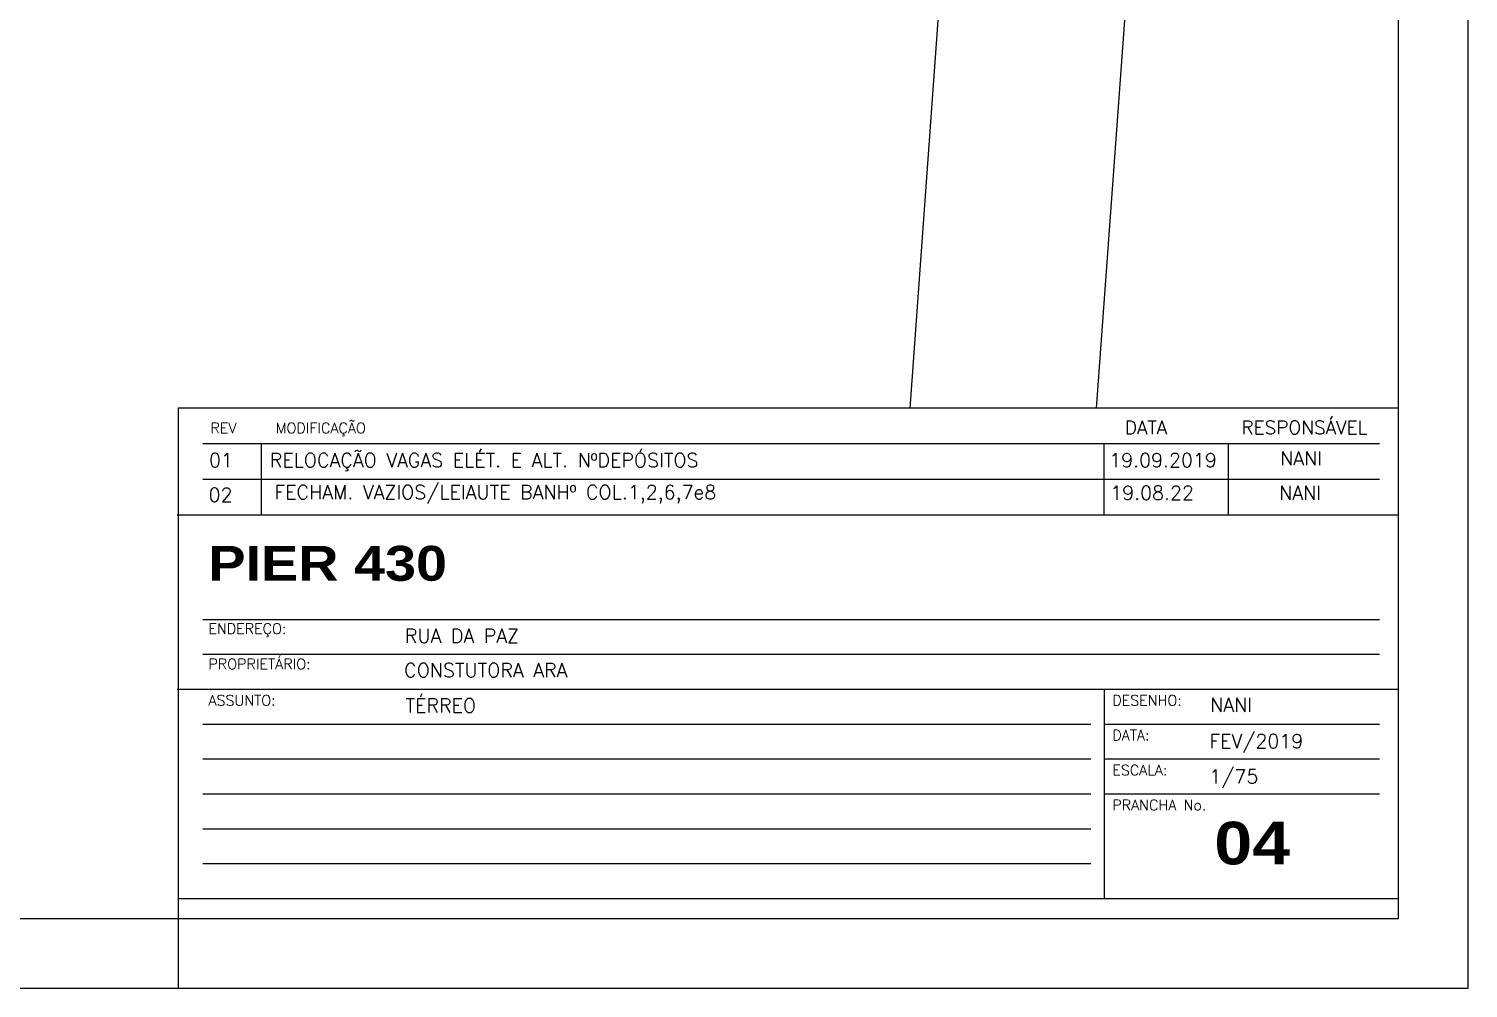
# Model space of a CAD drawing. Header units: millimetres. Extents: x 963.8 to 1035.8, y -131.7 to -87.
# Drawn here: x 1020.28 to 1035.76, y -131.61 to -121.29 of the extents above; entities that cross this region are included whole.
import ezdxf

# ---------------------------------------------------------------- set-up
doc = ezdxf.new("R2010")
doc.units = ezdxf.units.MM
doc.layers.add('CERCADURA', color=5, linetype='Continuous')
doc.layers.add('PISO', color=1, linetype='Continuous')
doc.styles.add('CARIMBO', font='', dxfattribs={"height": 0.3})
doc.styles.add('ROMANS', font='romans.shx')
doc.styles.get('CARIMBO').set_extended_font_data('Arial Black')

msp = doc.modelspace()

# ---------------------------------------------------------------- linework, layer by layer
at = {"layer": 'CERCADURA', "color": 11}
for p, q in [((1035.756, -131.61), (1035.756, -87.06)), ((1035.006, -125.372), (1021.881, -125.372)), ((1028.443, -125.372), (1021.881, -125.372)), ((1021.881, -125.372), (1021.881, -131.61)), ((1022.148, -125.755), (1034.8, -125.755)), ((1022.778, -126.52), (1022.778, -125.755)), ((1031.841, -126.52), (1031.841, -125.755)), ((1033.176, -126.52), (1033.176, -125.755)), ((1022.148, -126.137), (1034.8, -126.137)), ((1022.148, -127.645), (1034.8, -127.645)), ((1022.148, -128.02), (1034.8, -128.02)), ((1031.841, -128.395), (1031.841, -130.645)), ((1022.148, -128.77), (1031.699, -128.77)), ((1031.841, -128.77), (1034.8, -128.77)), ((1022.148, -129.145), (1031.699, -129.145)), ((1031.841, -129.145), (1034.8, -129.145)), ((1022.148, -129.52), (1031.699, -129.52)), ((1031.841, -129.52), (1034.8, -129.52)), ((1022.148, -129.895), (1031.699, -129.895)), ((1022.148, -130.27), (1031.699, -130.27)), ((963.756, -131.61), (1035.756, -131.61))]:
    msp.add_line(p, q, dxfattribs=at)
at = {"layer": 'CERCADURA', "color": 5}
for p, q in [((1035.006, -130.86), (1035.006, -87.81)), ((965.631, -130.86), (1035.006, -130.86))]:
    msp.add_line(p, q, dxfattribs=at)
at = {"layer": 'CERCADURA', "color": 1, "linetype": 'Continuous'}
for p, q in [((1021.872, -126.52), (1034.997, -126.52)), ((1021.872, -128.395), (1034.997, -128.395)), ((1021.881, -130.645), (1035.006, -130.645))]:
    msp.add_line(p, q, dxfattribs=at)
at = {"layer": 'PISO'}
for p, q in [((1031.759, -125.372), (1034.485, -87.81)), ((1029.754, -125.372), (1030.308, -117.743))]:
    msp.add_line(p, q, dxfattribs=at)

# ---------------------------------------------------------------- texts
at = {"layer": 'CERCADURA', "color": 1}
for s, height, style, p in [('REV', 0.1125, 'ROMANS', (1022.229, -125.643)), ('MODIFICAÇÃO', 0.1125, 'ROMANS', (1022.931, -125.643)), ('DATA', 0.1458, 'ROMANS', (1032.062, -125.654)), ('RESPONSÁVEL', 0.14583, 'ROMANS', (1033.316, -125.654)), ('PIER 430', 0.375, 'CARIMBO', (1022.207, -127.229)), ('ENDEREÇO:', 0.1125, 'ROMANS', (1022.207, -127.801)), ('PROPRIETÁRIO:', 0.1125, 'ROMANS', (1022.207, -128.18)), ('ASSUNTO:', 0.1125, 'ROMANS', (1022.207, -128.571)), ('DESENHO:', 0.1125, 'ROMANS', (1031.928, -128.571)), ('DATA:', 0.1125, 'ROMANS', (1031.928, -128.946)), ('ESCALA:', 0.1125, 'ROMANS', (1031.928, -129.321)), ('PRANCHA No.', 0.1125, 'ROMANS', (1031.928, -129.696)), ('04', 0.4588, 'CARIMBO', (1033.025, -130.279))]:
    msp.add_text(s, height=height, dxfattribs=dict(at, style=style)).set_placement(p)
at = {"layer": 'CERCADURA', "color": 3, "style": 'ROMANS'}
for s, p in [('RELOCAÇÃO VAGAS ELÉT. E ALT. NºDEPÓSITOS', (1022.867, -126.009)), ('NANI', (1033.733, -125.988)), ('01', (1022.214, -126.009)), ('19.09.2019', (1031.895, -126.009)), ('02', (1022.209, -126.38)), ('FECHAM. VAZIOS/LEIAUTE BANHº COL.1,2,6,7e8', (1022.917, -126.351)), ('19.08.22', (1031.906, -126.359)), ('NANI', (1033.723, -126.359)), ('RUA DA PAZ', (1024.32, -127.895)), ('CONSTUTORA ARA', (1024.312, -128.264)), ('TÉRREO', (1024.327, -128.644)), ('NANI', (1032.98, -128.637)), ('FEV/2019', (1032.972, -129.029)), ('1/75', (1032.972, -129.409))]:
    msp.add_text(s, height=0.15, dxfattribs=at).set_placement(p)

doc.saveas('drawing.dxf')
